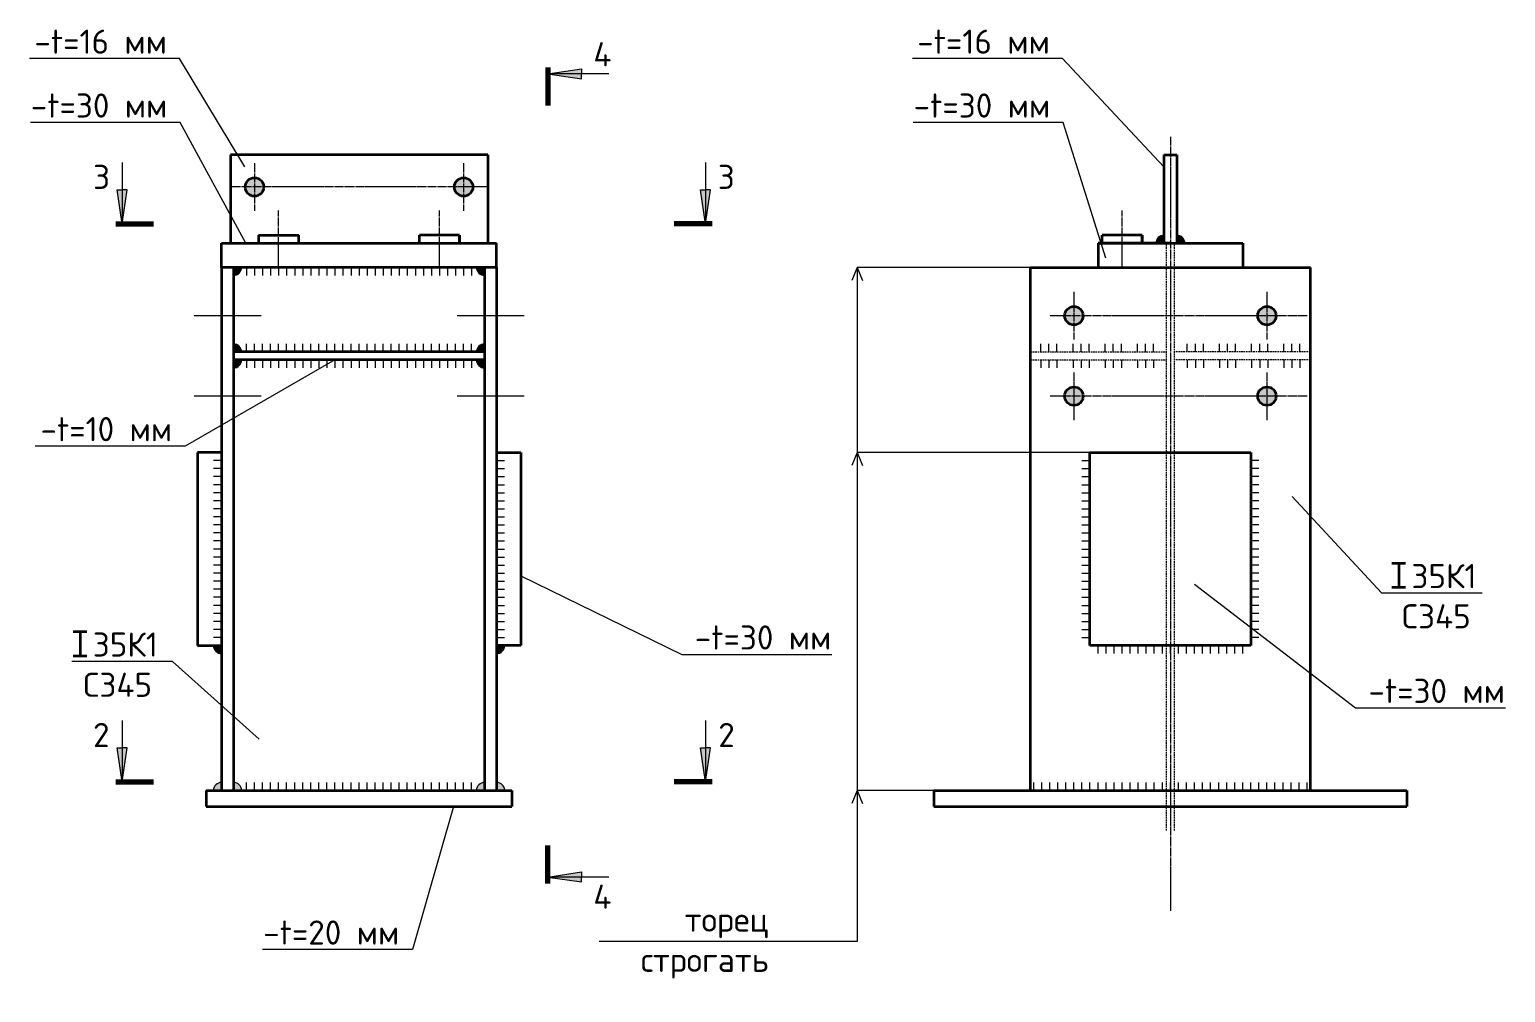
# Model space of a CAD drawing. Header units: millimetres. Extents: x 0 to 44639, y 0 to 10183.
# Drawn here: x 3866 to 5701, y 4571 to 5768 of the extents above; entities that cross this region are included whole.
import ezdxf
from ezdxf import colors
from ezdxf.entities.mleader import LeaderData, LeaderLine
from ezdxf.math import Vec2, Vec3

# ---------------------------------------------------------------- set-up
doc = ezdxf.new("R2010")
doc.units = ezdxf.units.MM
doc.linetypes.add('JIS_02_2.0', pattern=[3, 2, -1])
doc.linetypes.add('JIS_08_11', pattern=[12.8, 11, -0.6, 0.6, -0.6])
for name, color, linetype, lineweight in [('НАДПИСИ', 11, 'Continuous', 13), ('ОСЕВАЯ', 50, 'JIS_08_11', 13), ('ОСНОВНАЯ', 213, 'Continuous', 35), ('ШТРИХОВАЯ', 84, 'JIS_02_2.0', 13)]:
    doc.layers.add(name, color=color, linetype=linetype, lineweight=lineweight)
doc.styles.add('ОСК', font='isocpeur.ttf')

# ---------------------------------------------------------------- blocks, each defined once
blk = doc.blocks.new('_None')
blk = doc.blocks.new('A$C6A7E4B16')
at = {"layer": 'ОСНОВНАЯ'}
for p, q in [((0, 30), (16.7, 30)), ((8.4, 30), (8.4, 0)), ((0, 0), (16.7, 0))]:
    blk.add_line(p, q, dxfattribs=at)

msp = doc.modelspace()

# ---------------------------------------------------------------- hatches: boundary and pattern name
at = {"layer": 'НАДПИСИ'}
h = msp.add_hatch(color=256, dxfattribs=at)
h.paths.add_polyline_path([(4510.4, 5713), (4552.5, 5713), (4552.5, 5719.2)])
h.paths.add_polyline_path([(4510.4, 5713), (4552.5, 5706.8), (4552.5, 5713)])
h = msp.add_hatch(color=256, dxfattribs=at)
h.paths.add_polyline_path([(3981.3, 5526.8), (3981.3, 5568.9), (3975.1, 5568.9)])
h.paths.add_polyline_path([(3981.3, 5526.8), (3987.6, 5568.9), (3981.3, 5568.9)])
h = msp.add_hatch(color=256, dxfattribs=at)
h.paths.add_polyline_path([(4706.8, 5526.8), (4706.8, 5568.9), (4713, 5568.9)])
h.paths.add_polyline_path([(4706.8, 5526.8), (4700.6, 5568.9), (4706.8, 5568.9)])
h = msp.add_hatch(color=256, dxfattribs=at)
h.dxf.hatch_style = 1
h.paths.add_polyline_path([(5276.6, 5512.6, 0.414214), (5266.6, 5502.6), (5276.6, 5502.6)])
h = msp.add_hatch(color=256, dxfattribs=at)
h.dxf.hatch_style = 1
h.paths.add_polyline_path([(5292.6, 5512.6, -0.414214), (5302.6, 5502.6), (5292.6, 5502.6)])
h = msp.add_hatch(color=256, dxfattribs=at)
h.dxf.hatch_style = 1
h.paths.add_polyline_path([(4119.9, 5462.6, 0.414214), (4129.9, 5472.6), (4119.9, 5472.6)])
h = msp.add_hatch(color=256, dxfattribs=at)
h.dxf.hatch_style = 1
h.paths.add_polyline_path([(4431.9, 5462.6, -0.414214), (4421.9, 5472.6), (4431.9, 5472.6)])
h = msp.add_hatch(color=256, dxfattribs=at)
h.dxf.hatch_style = 1
h.paths.add_polyline_path([(4119.9, 5377.6, -0.414214), (4129.9, 5367.6), (4119.9, 5367.6)])
h = msp.add_hatch(color=256, dxfattribs=at)
h.dxf.hatch_style = 1
h.paths.add_polyline_path([(4431.9, 5377.6, 0.414214), (4421.9, 5367.6), (4431.9, 5367.6)])
h = msp.add_hatch(color=256, dxfattribs=at)
h.dxf.hatch_style = 1
h.paths.add_polyline_path([(4119.9, 5347.6, 0.414214), (4129.9, 5357.6), (4119.9, 5357.6)])
h = msp.add_hatch(color=256, dxfattribs=at)
h.dxf.hatch_style = 1
h.paths.add_polyline_path([(4431.9, 5347.6, -0.414214), (4421.9, 5357.6), (4431.9, 5357.6)])
h = msp.add_hatch(color=256, dxfattribs=at)
h.dxf.hatch_style = 1
h.paths.add_polyline_path([(4104.9, 4992.6, -0.414214), (4094.9, 5002.6), (4104.9, 5002.6)])
h = msp.add_hatch(color=256, dxfattribs=at)
h.dxf.hatch_style = 1
h.paths.add_polyline_path([(4446.9, 4992.6, 0.414214), (4456.9, 5002.6), (4446.9, 5002.6)])
h = msp.add_hatch(color=256, dxfattribs=at)
h.paths.add_polyline_path([(3981.3, 4833.3), (3981.3, 4875.4), (3975.1, 4875.4)])
h.paths.add_polyline_path([(3981.3, 4833.3), (3987.6, 4875.4), (3981.3, 4875.4)])
h = msp.add_hatch(color=256, dxfattribs=at)
h.paths.add_polyline_path([(4706.8, 4833.3), (4706.8, 4875.4), (4713, 4875.4)])
h.paths.add_polyline_path([(4706.8, 4833.3), (4700.6, 4875.4), (4706.8, 4875.4)])
h = msp.add_hatch(color=256, dxfattribs=at)
h.dxf.hatch_style = 1
h.paths.add_polyline_path([(4104.9, 4822.6), (4104.9, 4832.6, 0.414214), (4094.9, 4822.6)])
h.paths.add_polyline_path([(4129.9, 4822.6, 0.414214), (4119.9, 4832.6), (4119.9, 4822.6)])
h = msp.add_hatch(color=256, dxfattribs=at)
h.dxf.hatch_style = 1
h.paths.add_polyline_path([(4446.9, 4832.6, -0.414214), (4456.9, 4822.6), (4446.9, 4822.6)])
h.paths.add_polyline_path([(4431.9, 4832.6), (4431.9, 4822.6), (4421.9, 4822.6, -0.414214)])
h = msp.add_hatch(color=256, dxfattribs=at)
h.paths.add_polyline_path([(4510.4, 4715), (4552.5, 4715), (4552.5, 4708.8)])
h.paths.add_polyline_path([(4510.4, 4715), (4552.5, 4721.3), (4552.5, 4715)])
at = {"layer": 'ОСНОВНАЯ'}
h = msp.add_hatch(color=256, dxfattribs=at)
h.dxf.hatch_style = 1
edge = h.paths.add_edge_path()
edge.add_arc((4145.9, 5572.6), 11.5, 0, 90)
edge.add_line((4145.9, 5584.1), (4145.9, 5572.6))
edge.add_line((4145.9, 5572.6), (4157.4, 5572.6))
edge = h.paths.add_edge_path()
edge.add_arc((4145.9, 5572.6), 11.5, 270, 360)
edge.add_line((4157.4, 5572.6), (4145.9, 5572.6))
edge.add_line((4145.9, 5572.6), (4145.9, 5561.1))
edge = h.paths.add_edge_path()
edge.add_arc((4145.9, 5572.6), 11.5, 180, 270)
edge.add_line((4145.9, 5561.1), (4145.9, 5572.6))
edge.add_line((4145.9, 5572.6), (4134.4, 5572.6))
edge = h.paths.add_edge_path()
edge.add_arc((4145.9, 5572.6), 11.5, 90, 180)
edge.add_line((4134.4, 5572.6), (4145.9, 5572.6))
edge.add_line((4145.9, 5572.6), (4145.9, 5584.1))
h = msp.add_hatch(color=256, dxfattribs=at)
h.dxf.hatch_style = 1
edge = h.paths.add_edge_path()
edge.add_arc((4405.9, 5572.6), 11.5, 450, 540, ccw=False)
edge.add_line((4405.9, 5584.1), (4405.9, 5572.6))
edge.add_line((4405.9, 5572.6), (4394.4, 5572.6))
edge = h.paths.add_edge_path()
edge.add_arc((4405.9, 5572.6), 11.5, 180, 270, ccw=False)
edge.add_line((4394.4, 5572.6), (4405.9, 5572.6))
edge.add_line((4405.9, 5572.6), (4405.9, 5561.1))
edge = h.paths.add_edge_path()
edge.add_arc((4405.9, 5572.6), 11.5, 270, 360, ccw=False)
edge.add_line((4405.9, 5561.1), (4405.9, 5572.6))
edge.add_line((4405.9, 5572.6), (4417.4, 5572.6))
edge = h.paths.add_edge_path()
edge.add_arc((4405.9, 5572.6), 11.5, 360, 450, ccw=False)
edge.add_line((4417.4, 5572.6), (4405.9, 5572.6))
edge.add_line((4405.9, 5572.6), (4405.9, 5584.1))
h = msp.add_hatch(color=256, dxfattribs=at)
h.dxf.hatch_style = 1
edge = h.paths.add_edge_path()
edge.add_arc((5164.6, 5412.6), 11.5, 0, 90)
edge.add_line((5164.6, 5424.1), (5164.6, 5412.6))
edge.add_line((5164.6, 5412.6), (5176.1, 5412.6))
edge = h.paths.add_edge_path()
edge.add_arc((5164.6, 5412.6), 11.5, 270, 360)
edge.add_line((5176.1, 5412.6), (5164.6, 5412.6))
edge.add_line((5164.6, 5412.6), (5164.6, 5401.1))
edge = h.paths.add_edge_path()
edge.add_arc((5164.6, 5412.6), 11.5, 180, 270)
edge.add_line((5164.6, 5401.1), (5164.6, 5412.6))
edge.add_line((5164.6, 5412.6), (5153.1, 5412.6))
edge = h.paths.add_edge_path()
edge.add_arc((5164.6, 5412.6), 11.5, 90, 180)
edge.add_line((5153.1, 5412.6), (5164.6, 5412.6))
edge.add_line((5164.6, 5412.6), (5164.6, 5424.1))
h = msp.add_hatch(color=256, dxfattribs=at)
h.dxf.hatch_style = 1
edge = h.paths.add_edge_path()
edge.add_arc((5404.6, 5412.6), 11.5, 450, 540, ccw=False)
edge.add_line((5404.6, 5424.1), (5404.6, 5412.6))
edge.add_line((5404.6, 5412.6), (5393.1, 5412.6))
edge = h.paths.add_edge_path()
edge.add_arc((5404.6, 5412.6), 11.5, 180, 270, ccw=False)
edge.add_line((5393.1, 5412.6), (5404.6, 5412.6))
edge.add_line((5404.6, 5412.6), (5404.6, 5401.1))
edge = h.paths.add_edge_path()
edge.add_arc((5404.6, 5412.6), 11.5, 270, 360, ccw=False)
edge.add_line((5404.6, 5401.1), (5404.6, 5412.6))
edge.add_line((5404.6, 5412.6), (5416.1, 5412.6))
edge = h.paths.add_edge_path()
edge.add_arc((5404.6, 5412.6), 11.5, 360, 450, ccw=False)
edge.add_line((5416.1, 5412.6), (5404.6, 5412.6))
edge.add_line((5404.6, 5412.6), (5404.6, 5424.1))
h = msp.add_hatch(color=256, dxfattribs=at)
h.dxf.hatch_style = 1
edge = h.paths.add_edge_path()
edge.add_arc((5164.6, 5312.6), 11.5, 0, 90)
edge.add_line((5164.6, 5324.1), (5164.6, 5312.6))
edge.add_line((5164.6, 5312.6), (5176.1, 5312.6))
edge = h.paths.add_edge_path()
edge.add_arc((5164.6, 5312.6), 11.5, 270, 360)
edge.add_line((5176.1, 5312.6), (5164.6, 5312.6))
edge.add_line((5164.6, 5312.6), (5164.6, 5301.1))
edge = h.paths.add_edge_path()
edge.add_arc((5164.6, 5312.6), 11.5, 180, 270)
edge.add_line((5164.6, 5301.1), (5164.6, 5312.6))
edge.add_line((5164.6, 5312.6), (5153.1, 5312.6))
edge = h.paths.add_edge_path()
edge.add_arc((5164.6, 5312.6), 11.5, 90, 180)
edge.add_line((5153.1, 5312.6), (5164.6, 5312.6))
edge.add_line((5164.6, 5312.6), (5164.6, 5324.1))
h = msp.add_hatch(color=256, dxfattribs=at)
h.dxf.hatch_style = 1
edge = h.paths.add_edge_path()
edge.add_arc((5404.6, 5312.6), 11.5, 450, 540, ccw=False)
edge.add_line((5404.6, 5324.1), (5404.6, 5312.6))
edge.add_line((5404.6, 5312.6), (5393.1, 5312.6))
edge = h.paths.add_edge_path()
edge.add_arc((5404.6, 5312.6), 11.5, 180, 270, ccw=False)
edge.add_line((5393.1, 5312.6), (5404.6, 5312.6))
edge.add_line((5404.6, 5312.6), (5404.6, 5301.1))
edge = h.paths.add_edge_path()
edge.add_arc((5404.6, 5312.6), 11.5, 270, 360, ccw=False)
edge.add_line((5404.6, 5301.1), (5404.6, 5312.6))
edge.add_line((5404.6, 5312.6), (5416.1, 5312.6))
edge = h.paths.add_edge_path()
edge.add_arc((5404.6, 5312.6), 11.5, 360, 450, ccw=False)
edge.add_line((5416.1, 5312.6), (5404.6, 5312.6))
edge.add_line((5404.6, 5312.6), (5404.6, 5324.1))

# ---------------------------------------------------------------- linework, layer by layer
at = {"color": 7, "lineweight": 70}
for p, q in [((4510.4, 5720.9), (4510.4, 5673.9)), ((3973.4, 5526.8), (4020.5, 5526.8)), ((4714.7, 5526.8), (4667.7, 5526.8)), ((3973.4, 4833.3), (4020.5, 4833.3)), ((4714.7, 4833.3), (4667.7, 4833.3)), ((4510.4, 4707.1), (4510.4, 4754.2))]:
    msp.add_line(p, q, dxfattribs=at)
for p, q in [((4150.9, 5502.6), (4150.9, 5512.6)), ((4119.9, 5367.6), (4119.9, 5357.6))]:
    msp.add_line(p, q)
at = {"layer": 'НАДПИСИ'}
for p, q in [((4510.4, 5713), (4552.5, 5719.2)), ((4586.6, 5713), (4510.4, 5713)), ((4510.4, 5713), (4552.5, 5706.8)), ((4552.5, 5719.2), (4552.5, 5713)), ((4552.5, 5706.8), (4552.5, 5713)), ((3981.3, 5603), (3981.3, 5526.8)), ((4706.8, 5603), (4706.8, 5526.8)), ((3981.3, 5526.8), (3975.1, 5568.9)), ((3975.1, 5568.9), (3981.3, 5568.9)), ((3981.3, 5526.8), (3987.6, 5568.9)), ((3987.6, 5568.9), (3981.3, 5568.9)), ((4706.8, 5526.8), (4700.6, 5568.9)), ((4700.6, 5568.9), (4706.8, 5568.9)), ((4706.8, 5526.8), (4713, 5568.9)), ((4713, 5568.9), (4706.8, 5568.9)), ((4135.9, 5472.6), (4135.9, 5462.6)), ((4145.9, 5472.6), (4145.9, 5462.6)), ((4155.9, 5472.6), (4155.9, 5462.6)), ((4165.9, 5472.6), (4165.9, 5462.6)), ((4175.9, 5472.6), (4175.9, 5462.6)), ((4185.9, 5472.6), (4185.9, 5462.6)), ((4195.9, 5472.6), (4195.9, 5462.6)), ((4205.9, 5472.6), (4205.9, 5462.6)), ((4215.9, 5472.6), (4215.9, 5462.6)), ((4225.9, 5472.6), (4225.9, 5462.6)), ((4235.9, 5472.6), (4235.9, 5462.6)), ((4245.9, 5472.6), (4245.9, 5462.6)), ((4255.9, 5472.6), (4255.9, 5462.6)), ((4265.9, 5472.6), (4265.9, 5462.6)), ((4275.9, 5472.6), (4275.9, 5462.6)), ((4285.9, 5472.6), (4285.9, 5462.6)), ((4295.9, 5472.6), (4295.9, 5462.6)), ((4305.9, 5472.6), (4305.9, 5462.6)), ((4315.9, 5472.6), (4315.9, 5462.6)), ((4325.9, 5472.6), (4325.9, 5462.6)), ((4335.9, 5472.6), (4335.9, 5462.6)), ((4345.9, 5472.6), (4345.9, 5462.6)), ((4355.9, 5472.6), (4355.9, 5462.6)), ((4365.9, 5472.6), (4365.9, 5462.6)), ((4375.9, 5472.6), (4375.9, 5462.6)), ((4385.9, 5472.6), (4385.9, 5462.6)), ((4395.9, 5472.6), (4395.9, 5462.6)), ((4405.9, 5472.6), (4405.9, 5462.6)), ((4415.9, 5472.6), (4415.9, 5462.6)), ((4895.3, 5472.6), (4888.6, 5456.5)), ((4895.3, 5472.6), (4895.3, 4634.8)), ((4895.3, 5472.6), (4901.9, 5456.5)), ((5184.6, 5472.6), (4895.3, 5472.6)), ((4154.1, 5412.6), (4070.7, 5412.6)), ((4481.1, 5412.6), (4397.7, 5412.6)), ((4135.9, 5367.6), (4135.9, 5377.6)), ((4145.9, 5367.6), (4145.9, 5377.6)), ((4155.9, 5367.6), (4155.9, 5377.6)), ((4165.9, 5367.6), (4165.9, 5377.6)), ((4175.9, 5367.6), (4175.9, 5377.6)), ((4185.9, 5367.6), (4185.9, 5377.6)), ((4195.9, 5367.6), (4195.9, 5377.6)), ((4205.9, 5367.6), (4205.9, 5377.6)), ((4215.9, 5367.6), (4215.9, 5377.6)), ((4225.9, 5367.6), (4225.9, 5377.6)), ((4235.9, 5367.6), (4235.9, 5377.6)), ((4245.9, 5367.6), (4245.9, 5377.6)), ((4255.9, 5367.6), (4255.9, 5377.6)), ((4265.9, 5367.6), (4265.9, 5377.6)), ((4275.9, 5367.6), (4275.9, 5377.6)), ((4285.9, 5367.6), (4285.9, 5377.6)), ((4295.9, 5367.6), (4295.9, 5377.6)), ((4305.9, 5367.6), (4305.9, 5377.6)), ((4315.9, 5367.6), (4315.9, 5377.6)), ((4325.9, 5367.6), (4325.9, 5377.6)), ((4335.9, 5367.6), (4335.9, 5377.6)), ((4345.9, 5367.6), (4345.9, 5377.6)), ((4355.9, 5367.6), (4355.9, 5377.6)), ((4365.9, 5367.6), (4365.9, 5377.6)), ((4375.9, 5367.6), (4375.9, 5377.6)), ((4385.9, 5367.6), (4385.9, 5377.6)), ((4395.9, 5367.6), (4395.9, 5377.6)), ((4405.9, 5367.6), (4405.9, 5377.6)), ((4415.9, 5367.6), (4415.9, 5377.6)), ((5123.6, 5367.6), (5123.6, 5377.6)), ((5133.6, 5367.6), (5133.6, 5377.6)), ((5143.6, 5367.6), (5143.6, 5377.6)), ((5163.6, 5367.6), (5163.6, 5377.6)), ((5173.6, 5367.6), (5173.6, 5377.6)), ((5183.6, 5367.6), (5183.6, 5377.6)), ((5203.6, 5367.6), (5203.6, 5377.6)), ((5213.6, 5367.6), (5213.6, 5377.6)), ((5223.6, 5367.6), (5223.6, 5377.6)), ((5243.6, 5367.6), (5243.6, 5377.6)), ((5253.6, 5367.6), (5253.6, 5377.6)), ((5263.6, 5367.6), (5263.6, 5377.6)), ((5305.6, 5367.6), (5305.6, 5377.6)), ((5315.6, 5367.6), (5315.6, 5377.6)), ((5325.6, 5367.6), (5325.6, 5377.6)), ((5345.6, 5367.6), (5345.6, 5377.6)), ((5355.6, 5367.6), (5355.6, 5377.6)), ((5365.6, 5367.6), (5365.6, 5377.6)), ((5385.6, 5367.6), (5385.6, 5377.6)), ((5395.6, 5367.6), (5395.6, 5377.6)), ((5405.6, 5367.6), (5405.6, 5377.6)), ((5425.6, 5367.6), (5425.6, 5377.6)), ((5435.6, 5367.6), (5435.6, 5377.6)), ((5445.6, 5367.6), (5445.6, 5377.6)), ((4135.9, 5357.6), (4135.9, 5347.6)), ((4145.9, 5357.6), (4145.9, 5347.6)), ((4155.9, 5357.6), (4155.9, 5347.6)), ((4165.9, 5357.6), (4165.9, 5347.6)), ((4175.9, 5357.6), (4175.9, 5347.6)), ((4185.9, 5357.6), (4185.9, 5347.6)), ((4195.9, 5357.6), (4195.9, 5347.6)), ((4205.9, 5357.6), (4205.9, 5347.6)), ((4215.9, 5357.6), (4215.9, 5347.6)), ((4225.9, 5357.6), (4225.9, 5347.6)), ((4235.9, 5357.6), (4235.9, 5347.6)), ((4245.9, 5357.6), (4245.9, 5347.6)), ((4255.9, 5357.6), (4255.9, 5347.6)), ((4265.9, 5357.6), (4265.9, 5347.6)), ((4275.9, 5357.6), (4275.9, 5347.6)), ((4285.9, 5357.6), (4285.9, 5347.6)), ((4295.9, 5357.6), (4295.9, 5347.6)), ((4305.9, 5357.6), (4305.9, 5347.6)), ((4315.9, 5357.6), (4315.9, 5347.6)), ((4325.9, 5357.6), (4325.9, 5347.6)), ((4335.9, 5357.6), (4335.9, 5347.6)), ((4345.9, 5357.6), (4345.9, 5347.6)), ((4355.9, 5357.6), (4355.9, 5347.6)), ((4365.9, 5357.6), (4365.9, 5347.6)), ((4375.9, 5357.6), (4375.9, 5347.6)), ((4385.9, 5357.6), (4385.9, 5347.6)), ((4395.9, 5357.6), (4395.9, 5347.6)), ((4405.9, 5357.6), (4405.9, 5347.6)), ((4415.9, 5357.6), (4415.9, 5347.6)), ((5123.6, 5357.6), (5123.6, 5347.6)), ((5133.6, 5357.6), (5133.6, 5347.6)), ((5143.6, 5357.6), (5143.6, 5347.6)), ((5163.6, 5357.6), (5163.6, 5347.6)), ((5173.6, 5357.6), (5173.6, 5347.6)), ((5183.6, 5357.6), (5183.6, 5347.6)), ((5203.6, 5357.6), (5203.6, 5347.6)), ((5213.6, 5357.6), (5213.6, 5347.6)), ((5223.6, 5357.6), (5223.6, 5347.6)), ((5243.6, 5357.6), (5243.6, 5347.6)), ((5253.6, 5357.6), (5253.6, 5347.6)), ((5263.6, 5357.6), (5263.6, 5347.6)), ((5305.6, 5357.6), (5305.6, 5347.6)), ((5315.6, 5357.6), (5315.6, 5347.6)), ((5325.6, 5357.6), (5325.6, 5347.6)), ((5345.6, 5357.6), (5345.6, 5347.6)), ((5355.6, 5357.6), (5355.6, 5347.6)), ((5365.6, 5357.6), (5365.6, 5347.6)), ((5385.6, 5357.6), (5385.6, 5347.6)), ((5395.6, 5357.6), (5395.6, 5347.6)), ((5405.6, 5357.6), (5405.6, 5347.6)), ((5425.6, 5357.6), (5425.6, 5347.6)), ((5435.6, 5357.6), (5435.6, 5347.6)), ((5445.6, 5357.6), (5445.6, 5347.6)), ((4154.1, 5312.6), (4070.7, 5312.6)), ((4481.1, 5312.6), (4397.7, 5312.6)), ((4104.9, 5232.6), (4094.9, 5232.6)), ((4446.9, 5232.6), (4456.9, 5232.6)), ((4895.3, 5242.6), (4888.6, 5226.5)), ((4895.3, 5242.6), (4901.9, 5226.5)), ((5184.6, 5242.6), (4895.3, 5242.6)), ((5174.6, 5232.6), (5184.6, 5232.6)), ((5394.6, 5232.6), (5384.6, 5232.6)), ((4104.9, 5222.6), (4094.9, 5222.6)), ((4104.9, 5212.6), (4094.9, 5212.6)), ((4446.9, 5222.6), (4456.9, 5222.6)), ((4446.9, 5212.6), (4456.9, 5212.6)), ((5174.6, 5222.6), (5184.6, 5222.6)), ((5174.6, 5212.6), (5184.6, 5212.6)), ((5394.6, 5222.6), (5384.6, 5222.6)), ((5394.6, 5212.6), (5384.6, 5212.6)), ((4104.9, 5202.6), (4094.9, 5202.6)), ((4446.9, 5202.6), (4456.9, 5202.6)), ((5174.6, 5202.6), (5184.6, 5202.6)), ((5394.6, 5202.6), (5384.6, 5202.6)), ((4104.9, 5192.6), (4094.9, 5192.6)), ((4104.9, 5182.6), (4094.9, 5182.6)), ((4446.9, 5192.6), (4456.9, 5192.6)), ((4446.9, 5182.6), (4456.9, 5182.6)), ((5174.6, 5192.6), (5184.6, 5192.6)), ((5174.6, 5182.6), (5184.6, 5182.6)), ((5394.6, 5192.6), (5384.6, 5192.6)), ((5394.6, 5182.6), (5384.6, 5182.6)), ((4104.9, 5172.6), (4094.9, 5172.6)), ((4104.9, 5162.6), (4094.9, 5162.6)), ((4446.9, 5172.6), (4456.9, 5172.6)), ((4446.9, 5162.6), (4456.9, 5162.6)), ((5174.6, 5172.6), (5184.6, 5172.6)), ((5174.6, 5162.6), (5184.6, 5162.6)), ((5394.6, 5172.6), (5384.6, 5172.6)), ((5394.6, 5162.6), (5384.6, 5162.6)), ((4104.9, 5152.6), (4094.9, 5152.6)), ((4104.9, 5142.6), (4094.9, 5142.6)), ((4446.9, 5152.6), (4456.9, 5152.6)), ((4446.9, 5142.6), (4456.9, 5142.6)), ((5174.6, 5152.6), (5184.6, 5152.6)), ((5174.6, 5142.6), (5184.6, 5142.6)), ((5394.6, 5152.6), (5384.6, 5152.6)), ((5394.6, 5142.6), (5384.6, 5142.6)), ((4104.9, 5132.6), (4094.9, 5132.6)), ((4104.9, 5122.6), (4094.9, 5122.6)), ((4446.9, 5132.6), (4456.9, 5132.6)), ((4446.9, 5122.6), (4456.9, 5122.6)), ((5174.6, 5132.6), (5184.6, 5132.6)), ((5174.6, 5122.6), (5184.6, 5122.6)), ((5394.6, 5132.6), (5384.6, 5132.6)), ((5394.6, 5122.6), (5384.6, 5122.6)), ((4104.9, 5112.6), (4094.9, 5112.6)), ((4104.9, 5102.6), (4094.9, 5102.6)), ((4446.9, 5112.6), (4456.9, 5112.6)), ((4446.9, 5102.6), (4456.9, 5102.6)), ((5174.6, 5112.6), (5184.6, 5112.6)), ((5174.6, 5102.6), (5184.6, 5102.6)), ((5394.6, 5112.6), (5384.6, 5112.6)), ((5394.6, 5102.6), (5384.6, 5102.6)), ((4104.9, 5092.6), (4094.9, 5092.6)), ((4446.9, 5092.6), (4456.9, 5092.6)), ((5174.6, 5092.6), (5184.6, 5092.6)), ((5394.6, 5092.6), (5384.6, 5092.6)), ((4104.9, 5082.6), (4094.9, 5082.6)), ((4104.9, 5072.6), (4094.9, 5072.6)), ((4446.9, 5082.6), (4456.9, 5082.6)), ((4446.9, 5072.6), (4456.9, 5072.6)), ((5174.6, 5082.6), (5184.6, 5082.6)), ((5174.6, 5072.6), (5184.6, 5072.6)), ((5394.6, 5082.6), (5384.6, 5082.6)), ((5394.6, 5072.6), (5384.6, 5072.6)), ((4104.9, 5062.6), (4094.9, 5062.6)), ((4104.9, 5052.6), (4094.9, 5052.6)), ((4446.9, 5062.6), (4456.9, 5062.6)), ((4446.9, 5052.6), (4456.9, 5052.6)), ((5174.6, 5062.6), (5184.6, 5062.6)), ((5174.6, 5052.6), (5184.6, 5052.6)), ((5394.6, 5062.6), (5384.6, 5062.6)), ((5394.6, 5052.6), (5384.6, 5052.6)), ((4104.9, 5042.6), (4094.9, 5042.6)), ((4104.9, 5032.6), (4094.9, 5032.6)), ((4446.9, 5042.6), (4456.9, 5042.6)), ((4446.9, 5032.6), (4456.9, 5032.6)), ((5174.6, 5042.6), (5184.6, 5042.6)), ((5174.6, 5032.6), (5184.6, 5032.6)), ((5394.6, 5042.6), (5384.6, 5042.6)), ((5394.6, 5032.6), (5384.6, 5032.6)), ((4104.9, 5022.6), (4094.9, 5022.6)), ((4104.9, 5012.6), (4094.9, 5012.6)), ((4446.9, 5022.6), (4456.9, 5022.6)), ((4446.9, 5012.6), (4456.9, 5012.6)), ((5174.6, 5022.6), (5184.6, 5022.6)), ((5174.6, 5012.6), (5184.6, 5012.6)), ((5394.6, 5022.6), (5384.6, 5022.6)), ((5394.6, 5012.6), (5384.6, 5012.6)), ((5194.6, 4992.6), (5194.6, 5002.6)), ((5204.6, 4992.6), (5204.6, 5002.6)), ((5214.6, 4992.6), (5214.6, 5002.6)), ((5224.6, 4992.6), (5224.6, 5002.6)), ((5234.6, 4992.6), (5234.6, 5002.6)), ((5244.6, 4992.6), (5244.6, 5002.6)), ((5254.6, 4992.6), (5254.6, 5002.6)), ((5264.6, 4992.6), (5264.6, 5002.6)), ((5274.6, 4992.6), (5274.6, 5002.6)), ((5284.6, 4992.6), (5284.6, 5002.6)), ((5294.6, 4992.6), (5294.6, 5002.6)), ((5304.6, 4992.6), (5304.6, 5002.6)), ((5314.6, 4992.6), (5314.6, 5002.6)), ((5324.6, 4992.6), (5324.6, 5002.6)), ((5334.6, 4992.6), (5334.6, 5002.6)), ((5344.6, 4992.6), (5344.6, 5002.6)), ((5354.6, 4992.6), (5354.6, 5002.6)), ((5364.6, 4992.6), (5364.6, 5002.6)), ((5374.6, 4992.6), (5374.6, 5002.6)), ((3981.3, 4909.5), (3981.3, 4833.3)), ((4706.8, 4909.5), (4706.8, 4833.3)), ((3981.3, 4833.3), (3975.1, 4875.4)), ((3975.1, 4875.4), (3981.3, 4875.4)), ((3981.3, 4833.3), (3987.6, 4875.4)), ((3987.6, 4875.4), (3981.3, 4875.4)), ((4706.8, 4833.3), (4700.6, 4875.4)), ((4700.6, 4875.4), (4706.8, 4875.4)), ((4706.8, 4833.3), (4713, 4875.4)), ((4713, 4875.4), (4706.8, 4875.4)), ((4135.9, 4822.6), (4135.9, 4832.6)), ((4145.9, 4822.6), (4145.9, 4832.6)), ((4155.9, 4822.6), (4155.9, 4832.6)), ((4165.9, 4822.6), (4165.9, 4832.6)), ((4175.9, 4822.6), (4175.9, 4832.6)), ((4185.9, 4822.6), (4185.9, 4832.6)), ((4195.9, 4822.6), (4195.9, 4832.6)), ((4205.9, 4822.6), (4205.9, 4832.6)), ((4215.9, 4822.6), (4215.9, 4832.6)), ((4225.9, 4822.6), (4225.9, 4832.6)), ((4235.9, 4822.6), (4235.9, 4832.6)), ((4245.9, 4822.6), (4245.9, 4832.6)), ((4255.9, 4822.6), (4255.9, 4832.6)), ((4265.9, 4822.6), (4265.9, 4832.6)), ((4275.9, 4822.6), (4275.9, 4832.6)), ((4285.9, 4822.6), (4285.9, 4832.6)), ((4295.9, 4822.6), (4295.9, 4832.6)), ((4305.9, 4822.6), (4305.9, 4832.6)), ((4315.9, 4822.6), (4315.9, 4832.6)), ((4325.9, 4822.6), (4325.9, 4832.6)), ((4335.9, 4822.6), (4335.9, 4832.6)), ((4345.9, 4822.6), (4345.9, 4832.6)), ((4355.9, 4822.6), (4355.9, 4832.6)), ((4365.9, 4822.6), (4365.9, 4832.6)), ((4375.9, 4822.6), (4375.9, 4832.6)), ((4385.9, 4822.6), (4385.9, 4832.6)), ((4395.9, 4822.6), (4395.9, 4832.6)), ((4405.9, 4822.6), (4405.9, 4832.6)), ((4415.9, 4822.6), (4415.9, 4832.6)), ((5114.6, 4822.6), (5114.6, 4832.6)), ((5124.6, 4822.6), (5124.6, 4832.6)), ((5134.6, 4822.6), (5134.6, 4832.6)), ((5144.6, 4822.6), (5144.6, 4832.6)), ((5154.6, 4822.6), (5154.6, 4832.6)), ((5164.6, 4822.6), (5164.6, 4832.6)), ((5174.6, 4822.6), (5174.6, 4832.6)), ((5184.6, 4822.6), (5184.6, 4832.6)), ((5194.6, 4822.6), (5194.6, 4832.6)), ((5204.6, 4822.6), (5204.6, 4832.6)), ((5214.6, 4822.6), (5214.6, 4832.6)), ((5224.6, 4822.6), (5224.6, 4832.6)), ((5234.6, 4822.6), (5234.6, 4832.6)), ((5244.6, 4822.6), (5244.6, 4832.6)), ((5254.6, 4822.6), (5254.6, 4832.6)), ((5264.6, 4822.6), (5264.6, 4832.6)), ((5274.6, 4822.6), (5274.6, 4832.6)), ((5284.6, 4822.6), (5284.6, 4832.6)), ((5294.6, 4822.6), (5294.6, 4832.6)), ((5304.6, 4822.6), (5304.6, 4832.6)), ((5314.6, 4822.6), (5314.6, 4832.6)), ((5324.6, 4822.6), (5324.6, 4832.6)), ((5334.6, 4822.6), (5334.6, 4832.6)), ((5344.6, 4822.6), (5344.6, 4832.6)), ((5354.6, 4822.6), (5354.6, 4832.6)), ((5364.6, 4822.6), (5364.6, 4832.6)), ((5374.6, 4822.6), (5374.6, 4832.6)), ((5384.6, 4822.6), (5384.6, 4832.6)), ((5394.6, 4822.6), (5394.6, 4832.6)), ((5404.6, 4822.6), (5404.6, 4832.6)), ((5414.6, 4822.6), (5414.6, 4832.6)), ((5424.6, 4822.6), (5424.6, 4832.6)), ((5434.6, 4822.6), (5434.6, 4832.6)), ((5444.6, 4822.6), (5444.6, 4832.6)), ((5454.6, 4822.6), (5454.6, 4832.6)), ((4895.3, 4822.6), (4888.6, 4806.5)), ((4990.6, 4822.6), (4895.3, 4822.6)), ((4895.3, 4822.6), (4901.9, 4806.5)), ((4510.4, 4715), (4552.5, 4721.3)), ((4552.5, 4721.3), (4552.5, 4715)), ((4586.6, 4715), (4510.4, 4715)), ((4510.4, 4715), (4552.5, 4708.8)), ((4552.5, 4708.8), (4552.5, 4715)), ((4895.3, 4634.8), (4574.6, 4634.8))]:
    msp.add_line(p, q, dxfattribs=at)
for centre, start, end in [((5276.6, 5502.6), 90, 180), ((5292.6, 5502.6), 0, 90), ((4119.9, 5472.6), 270, 0), ((4431.9, 5472.6), 180, 270), ((4119.9, 5367.6), 0, 90), ((4431.9, 5367.6), 90, 180), ((4119.9, 5357.6), 270, 0), ((4431.9, 5357.6), 180, 270), ((4104.9, 5002.6), 180, 270), ((4446.9, 5002.6), 270, 0), ((4104.9, 4822.6), 90, 180), ((4119.9, 4822.6), 0, 90), ((4431.9, 4822.6), 90, 180), ((4446.9, 4822.6), 0, 90)]:
    msp.add_arc(centre, 10, start, end, dxfattribs=at)
at = {"layer": 'ОСЕВАЯ', "linetype": 'JIS_08_11'}
for p, q in [((5284.6, 5635), (5284.6, 4672.9)), ((4145.9, 5602.2), (4145.9, 5542.9)), ((4405.9, 5602.2), (4405.9, 5542.9)), ((4435.9, 5572.6), (4115.9, 5572.6)), ((4175.9, 5472.6), (4175.9, 5543.4)), ((4375.9, 5472.6), (4375.9, 5543.4)), ((5224.6, 5472.6), (5224.6, 5543.4)), ((5164.6, 5442.2), (5164.6, 5382.9)), ((5404.6, 5442.2), (5404.6, 5382.9)), ((5454.6, 5412.6), (5134.6, 5412.6)), ((5164.6, 5342.2), (5164.6, 5282.9)), ((5404.6, 5342.2), (5404.6, 5282.9)), ((5454.6, 5312.6), (5134.6, 5312.6))]:
    msp.add_line(p, q, dxfattribs=at)
at = {"layer": 'ОСНОВНАЯ'}
for p, q in [((4435.9, 5612.6), (4115.9, 5612.6)), ((4115.9, 5612.6), (4115.9, 5502.6)), ((4435.9, 5612.6), (4435.9, 5502.6)), ((5276.6, 5612.6), (5292.6, 5612.6)), ((5276.6, 5612.6), (5276.6, 5502.6)), ((5292.6, 5612.6), (5292.6, 5502.6)), ((4150.9, 5512.6), (4150.9, 5502.6)), ((4150.9, 5512.6), (4200.9, 5512.6)), ((4200.9, 5502.6), (4200.9, 5512.6)), ((4350.9, 5502.6), (4350.9, 5512.6)), ((4400.9, 5512.6), (4350.9, 5512.6)), ((4400.9, 5512.6), (4400.9, 5502.6)), ((4400.9, 5502.6), (4400.9, 5512.6)), ((5199.6, 5502.6), (5199.6, 5512.6)), ((5249.6, 5512.6), (5199.6, 5512.6)), ((5249.6, 5512.6), (5249.6, 5502.6)), ((5249.6, 5502.6), (5249.6, 5512.6)), ((4104.9, 5502.6), (4446.9, 5502.6)), ((4104.9, 5472.6), (4104.9, 5502.6)), ((4446.9, 5472.6), (4446.9, 5502.6)), ((5194.6, 5502.6), (5374.6, 5502.6)), ((5284.6, 5502.6), (5194.6, 5502.6)), ((5194.6, 5502.6), (5194.6, 5472.6)), ((5284.6, 5502.6), (5374.6, 5502.6)), ((5374.6, 5502.6), (5374.6, 5472.6)), ((4104.9, 5472.6), (4104.9, 4822.6)), ((4446.9, 5472.6), (4104.9, 5472.6)), ((4119.9, 5472.6), (4119.9, 4822.6)), ((4431.9, 5472.6), (4119.9, 5472.6)), ((4431.9, 5472.6), (4119.9, 5472.6)), ((4431.9, 5472.6), (4431.9, 4822.6)), ((4446.9, 5472.6), (4446.9, 4822.6)), ((5110.6, 4822.6), (5110.6, 5472.6)), ((5110.6, 5472.6), (5458.6, 5472.6)), ((5458.6, 4822.6), (5458.6, 5472.6)), ((4431.9, 5367.6), (4119.9, 5367.6)), ((4431.9, 5357.6), (4119.9, 5357.6)), ((4431.9, 5357.6), (4119.9, 5357.6)), ((4104.9, 5242.6), (4074.9, 5242.6)), ((4074.9, 5242.6), (4074.9, 5002.6)), ((4446.9, 5242.6), (4476.9, 5242.6)), ((4476.9, 5242.6), (4476.9, 5002.6)), ((5184.6, 5242.6), (5384.6, 5242.6)), ((5184.6, 5002.6), (5184.6, 5242.6)), ((5384.6, 5242.6), (5384.6, 5002.6)), ((4074.9, 5002.6), (4104.9, 5002.6)), ((4476.9, 5002.6), (4446.9, 5002.6)), ((5384.6, 5002.6), (5184.6, 5002.6)), ((4085.9, 4822.6), (4465.9, 4822.6)), ((4085.9, 4822.6), (4085.9, 4802.6)), ((4465.9, 4822.6), (4465.9, 4802.6)), ((4990.6, 4822.6), (5578.6, 4822.6)), ((4990.6, 4822.6), (4990.6, 4802.6)), ((5578.6, 4822.6), (5578.6, 4802.6)), ((4085.9, 4802.6), (4465.9, 4802.6)), ((4990.6, 4802.6), (5578.6, 4802.6))]:
    msp.add_line(p, q, dxfattribs=at)
for centre in [(4145.9, 5572.6), (4405.9, 5572.6), (5164.6, 5412.6), (5404.6, 5412.6), (5164.6, 5312.6), (5404.6, 5312.6)]:
    msp.add_circle(centre, 11.5, dxfattribs=at)
at = {"layer": 'ШТРИХОВАЯ'}
for p, q in [((5279.6, 4772.6), (5279.6, 5502.6)), ((5289.6, 4772.6), (5289.6, 5502.6)), ((5110.6, 5367.6), (5279.6, 5367.6)), ((5458.6, 5367.6), (5289.6, 5367.6)), ((5110.6, 5357.6), (5279.6, 5357.6)), ((5110.6, 5357.6), (5279.6, 5357.6)), ((5458.6, 5357.6), (5289.6, 5357.6)), ((5458.6, 5357.6), (5289.6, 5357.6))]:
    msp.add_line(p, q, dxfattribs=at)

# ---------------------------------------------------------------- block references
for p in [(5560, 5075.1), (3920.6, 4990)]:
    msp.add_blockref('A$C6A7E4B16', p)

# ---------------------------------------------------------------- texts
at = {"layer": 'НАДПИСИ', "char_height": 30, "style": 'ОСК'}
for s, insert, width, attachment_point in [('4', (4567.2, 5752.5), 74.751, 1), ('3', (3945.2, 5600.1), 74.751, 1), ('3', (4743, 5600.1), 74.751, 3), ('2', (3945.2, 4906.5), 74.751, 1), ('2', (4743, 4906.5), 74.751, 3), ('4', (4567.2, 4675.6), 74.751, 7), ('торец строгать', (4785.2, 4588.9), 233.03, 9)]:
    msp.add_mtext(s, dxfattribs=dict(at, insert=insert, width=width, attachment_point=attachment_point))

# ---------------------------------------------------------------- leaders
at = {"layer": 'НАДПИСИ'}
ml = msp.add_multileader_mtext('Standard', dxfattribs=at)
ml.set_content('-t=16 мм', color=256, style='ОСК')
ml.set_leader_properties(color=256, linetype='ByLayer', lineweight=-1)
ml.set_arrow_properties(name='NONE')
ml.build(insert=Vec2(0, 0))
ml.multileader.update_dxf_attribs({"has_dogleg": 0, "text_left_attachment_type": 6, "text_right_attachment_type": 6, "dogleg_length": 0, "arrow_head_size": 15, "scale": 10})
ctx = ml.context
ctx.base_point, ctx.scale, ctx.char_height, ctx.arrow_head_size, ctx.landing_gap_size, ctx.plane_origin = Vec3(3856.7, 5732.2), 10, 30, 15, 20, Vec3(4052.4, 4781)
ctx.left_attachment, ctx.right_attachment, ctx.text_align_type = 6, 6, 1
notes = []
notes.append((ctx, [(0, (1, 1, 0), (4052.7, 5732.2), (-1, 0), 0, [(3, [(4134, 5597.5)], 0, [])])]))
ctx.mtext.insert, ctx.mtext.alignment, ctx.mtext.flow_direction = Vec3(3954.7, 5768.2), 2, 5
ml = msp.add_multileader_mtext('Standard', dxfattribs=at)
ml.set_content('-t=16 мм', color=256, style='ОСК')
ml.set_leader_properties(color=256, linetype='ByLayer', lineweight=-1)
ml.set_arrow_properties(name='NONE')
ml.build(insert=Vec2(0, 0))
ml.multileader.update_dxf_attribs({"has_dogleg": 0, "text_left_attachment_type": 6, "text_right_attachment_type": 6, "dogleg_length": 0, "arrow_head_size": 15, "scale": 10})
ctx = ml.context
ctx.base_point, ctx.scale, ctx.char_height, ctx.arrow_head_size, ctx.landing_gap_size, ctx.plane_origin = Vec3(4954.3, 5732.2), 10, 30, 15, 20, Vec3(5150, 4781)
ctx.left_attachment, ctx.right_attachment, ctx.text_align_type = 6, 6, 1
notes.append((ctx, [(0, (1, 1, 0), (5150.3, 5732.2), (-1, 0), 0, [(3, [(5276.6, 5597.5)], 0, [])])]))
ctx.mtext.insert, ctx.mtext.alignment, ctx.mtext.flow_direction = Vec3(5052.3, 5768.2), 2, 5
ml = msp.add_multileader_mtext('Standard', dxfattribs=at)
ml.set_content('-t=30 мм', color=256, style='ОСК')
ml.set_leader_properties(color=256, linetype='ByLayer', lineweight=-1)
ml.set_arrow_properties(name='NONE')
ml.build(insert=Vec2(0, 0))
ml.multileader.update_dxf_attribs({"has_dogleg": 0, "text_left_attachment_type": 6, "text_right_attachment_type": 6, "dogleg_length": 0, "arrow_head_size": 15, "scale": 10})
ctx = ml.context
ctx.base_point, ctx.scale, ctx.char_height, ctx.arrow_head_size, ctx.landing_gap_size, ctx.plane_origin = Vec3(3851.7, 5652.8), 10, 30, 15, 20, Vec3(4053.4, 4701.6)
ctx.left_attachment, ctx.right_attachment, ctx.text_align_type = 6, 6, 1
notes.append((ctx, [(0, (1, 1, 0), (4053.7, 5652.8), (-1, 0), 0, [(3, [(4135, 5502.6)], 0, [])])]))
ctx.mtext.insert, ctx.mtext.alignment, ctx.mtext.flow_direction = Vec3(3952.7, 5688.8), 2, 5
ml = msp.add_multileader_mtext('Standard', dxfattribs=at)
ml.set_content('-t=30 мм', color=256, style='ОСК')
ml.set_leader_properties(color=256, linetype='ByLayer', lineweight=-1)
ml.set_arrow_properties(name='NONE')
ml.build(insert=Vec2(0, 0))
ml.multileader.update_dxf_attribs({"has_dogleg": 0, "text_left_attachment_type": 6, "text_right_attachment_type": 6, "dogleg_length": 0, "arrow_head_size": 15, "scale": 10})
ctx = ml.context
ctx.base_point, ctx.scale, ctx.char_height, ctx.arrow_head_size, ctx.landing_gap_size, ctx.plane_origin = Vec3(4949.3, 5652.8), 10, 30, 15, 20, Vec3(5151, 4701.6)
ctx.left_attachment, ctx.right_attachment, ctx.text_align_type = 6, 6, 1
notes.append((ctx, [(0, (1, 1, 0), (5151.3, 5652.8), (-1, 0), 0, [(3, [(5204.5, 5484.2)], 0, [])])]))
ctx.mtext.insert, ctx.mtext.alignment, ctx.mtext.flow_direction = Vec3(5050.3, 5688.8), 2, 5
ml = msp.add_multileader_mtext('Standard', dxfattribs=at)
ml.set_content('-t=10 мм', color=256, style='ОСК')
ml.set_leader_properties(color=256, linetype='ByLayer', lineweight=-1)
ml.set_arrow_properties(name='NONE')
ml.build(insert=Vec2(0, 0))
ml.multileader.update_dxf_attribs({"has_dogleg": 0, "text_left_attachment_type": 6, "text_right_attachment_type": 6, "dogleg_length": 0, "arrow_head_size": 15, "scale": 10})
ctx = ml.context
ctx.base_point, ctx.scale, ctx.char_height, ctx.arrow_head_size, ctx.landing_gap_size, ctx.plane_origin = Vec3(3863.7, 5250.6), 10, 30, 15, 20, Vec3(4099.4, 4269.4)
ctx.left_attachment, ctx.right_attachment, ctx.text_align_type = 6, 6, 1
notes.append((ctx, [(0, (1, 1, 0), (4059.7, 5250.6), (-1, 0), 0, [(3, [(4245.9, 5357.6)], 0, [])])]))
ctx.mtext.insert, ctx.mtext.alignment, ctx.mtext.flow_direction = Vec3(3961.7, 5286.6), 2, 5
ml = msp.add_multileader_mtext('Standard', dxfattribs=at)
ml.set_content(' 35К1\\PС345', color=256, style='ОСК')
ml.set_leader_properties(color=256, linetype='ByLayer', lineweight=-1)
ml.set_arrow_properties(name='NONE')
ml.build(insert=Vec2(0, 0))
ml.multileader.update_dxf_attribs({"has_dogleg": 0, "text_left_attachment_type": 6, "text_right_attachment_type": 6, "dogleg_length": 0, "arrow_head_size": 15, "scale": 10})
ctx = ml.context
ctx.base_point, ctx.scale, ctx.char_height, ctx.arrow_head_size, ctx.landing_gap_size, ctx.plane_origin = Vec3(5547.2, 5068), 10, 30, 15, 20, Vec3(5527.5, 4125.8)
ctx.left_attachment, ctx.right_attachment, ctx.text_align_type = 6, 6, 1
notes.append((ctx, [(1, (1, 1, 0), (5547.2, 5068), (1, 0), 0, [(3, [(5436, 5188)], 0, [])])]))
ctx.mtext.insert, ctx.mtext.alignment, ctx.mtext.flow_direction = Vec3(5615.2, 5104), 2, 5
ml = msp.add_multileader_mtext('Standard', dxfattribs=at)
ml.set_content('-t=30 мм', color=256, style='ОСК')
ml.set_leader_properties(color=256, linetype='ByLayer', lineweight=-1)
ml.set_arrow_properties(name='NONE')
ml.build(insert=Vec2(0, 0))
ml.multileader.update_dxf_attribs({"has_dogleg": 0, "text_left_attachment_type": 6, "text_right_attachment_type": 6, "dogleg_length": 0, "arrow_head_size": 15, "scale": 10})
ctx = ml.context
ctx.base_point, ctx.scale, ctx.char_height, ctx.arrow_head_size, ctx.landing_gap_size, ctx.plane_origin = Vec3(4677.2, 4991.7), 10, 30, 15, 20, Vec3(4878.9, 4040.5)
ctx.left_attachment, ctx.right_attachment, ctx.text_align_type = 6, 6, 1
notes.append((ctx, [(1, (1, 1, 0), (4677.2, 4991.7), (1, 0), 0, [(3, [(4476.9, 5089.1)], 0, [])])]))
ctx.mtext.insert, ctx.mtext.alignment, ctx.mtext.flow_direction = Vec3(4778.2, 5027.7), 2, 5
ml = msp.add_multileader_mtext('Standard', dxfattribs=at)
ml.set_content('-t=30 мм', color=256, style='ОСК')
ml.set_leader_properties(color=256, linetype='ByLayer', lineweight=-1)
ml.set_arrow_properties(name='NONE')
ml.build(insert=Vec2(0, 0))
ml.multileader.update_dxf_attribs({"has_dogleg": 0, "text_left_attachment_type": 6, "text_right_attachment_type": 6, "dogleg_length": 0, "arrow_head_size": 15, "scale": 10})
ctx = ml.context
ctx.base_point, ctx.scale, ctx.char_height, ctx.arrow_head_size, ctx.landing_gap_size, ctx.plane_origin = Vec3(5514.7, 4925.3), 10, 30, 15, 20, Vec3(5716.4, 4030.5)
ctx.left_attachment, ctx.right_attachment, ctx.text_align_type = 6, 6, 1
notes.append((ctx, [(1, (1, 1, 0), (5514.7, 4925.3), (1, 0), 0, [(3, [(5314.4, 5079.1)], 0, [])])]))
ctx.mtext.insert, ctx.mtext.alignment, ctx.mtext.flow_direction = Vec3(5615.7, 4961.3), 2, 5
ml = msp.add_multileader_mtext('Standard', dxfattribs=at)
ml.set_content(' 35К1\\PС345', color=256, style='ОСК')
ml.set_leader_properties(color=256, linetype='ByLayer', lineweight=-1)
ml.set_arrow_properties(name='NONE')
ml.build(insert=Vec2(0, 0))
ml.multileader.update_dxf_attribs({"has_dogleg": 0, "text_left_attachment_type": 6, "text_right_attachment_type": 6, "dogleg_length": 0, "arrow_head_size": 15, "scale": 10})
ctx = ml.context
ctx.base_point, ctx.scale, ctx.char_height, ctx.arrow_head_size, ctx.landing_gap_size, ctx.plane_origin = Vec3(3907.8, 4982.9), 10, 30, 15, 20, Vec3(3888.2, 4040.6)
ctx.left_attachment, ctx.right_attachment, ctx.text_align_type = 6, 6, 1
notes.append((ctx, [(0, (1, 1, 0), (4043.8, 4982.9), (-1, 0), 0, [(3, [(4151.7, 4886.2)], 0, [])])]))
ctx.mtext.insert, ctx.mtext.alignment, ctx.mtext.flow_direction = Vec3(3975.8, 5018.9), 2, 5
ml = msp.add_multileader_mtext('Standard', dxfattribs=at)
ml.set_content('-t=20 мм', color=256, style='ОСК')
ml.set_leader_properties(color=256, linetype='ByLayer', lineweight=-1)
ml.set_arrow_properties(name='NONE')
ml.build(insert=Vec2(0, 0))
ml.multileader.update_dxf_attribs({"has_dogleg": 0, "text_left_attachment_type": 6, "text_right_attachment_type": 6, "dogleg_length": 0, "arrow_head_size": 15, "scale": 10})
ctx = ml.context
ctx.base_point, ctx.scale, ctx.char_height, ctx.arrow_head_size, ctx.landing_gap_size, ctx.plane_origin = Vec3(4140.3, 4625), 10, 30, 15, 20, Vec3(4267.7, 3649.2)
ctx.left_attachment, ctx.right_attachment, ctx.text_align_type = 6, 6, 1
notes.append((ctx, [(0, (1, 1, 0), (4342.3, 4625), (-1, 0), 0, [(3, [(4393.2, 4802.6)], 0, [])])]))
ctx.mtext.insert, ctx.mtext.alignment, ctx.mtext.flow_direction = Vec3(4241.3, 4661), 2, 5
for ctx, leaders in notes:
    for number, flags, end, landing, length, lines in leaders:
        leader = LeaderData()
        leader.index, (leader.has_last_leader_line, leader.has_dogleg_vector, leader.attachment_direction) = number, flags
        leader.last_leader_point, leader.dogleg_vector, leader.dogleg_length = Vec3(end), Vec3(landing), length
        for number, points, colour, breaks in lines:
            line = LeaderLine()
            line.index, line.vertices, line.color, line.breaks = number, Vec3.list(points), colors.encode_raw_color(colour), breaks
            leader.lines.append(line)
        ctx.leaders.append(leader)

doc.saveas('drawing.dxf')
